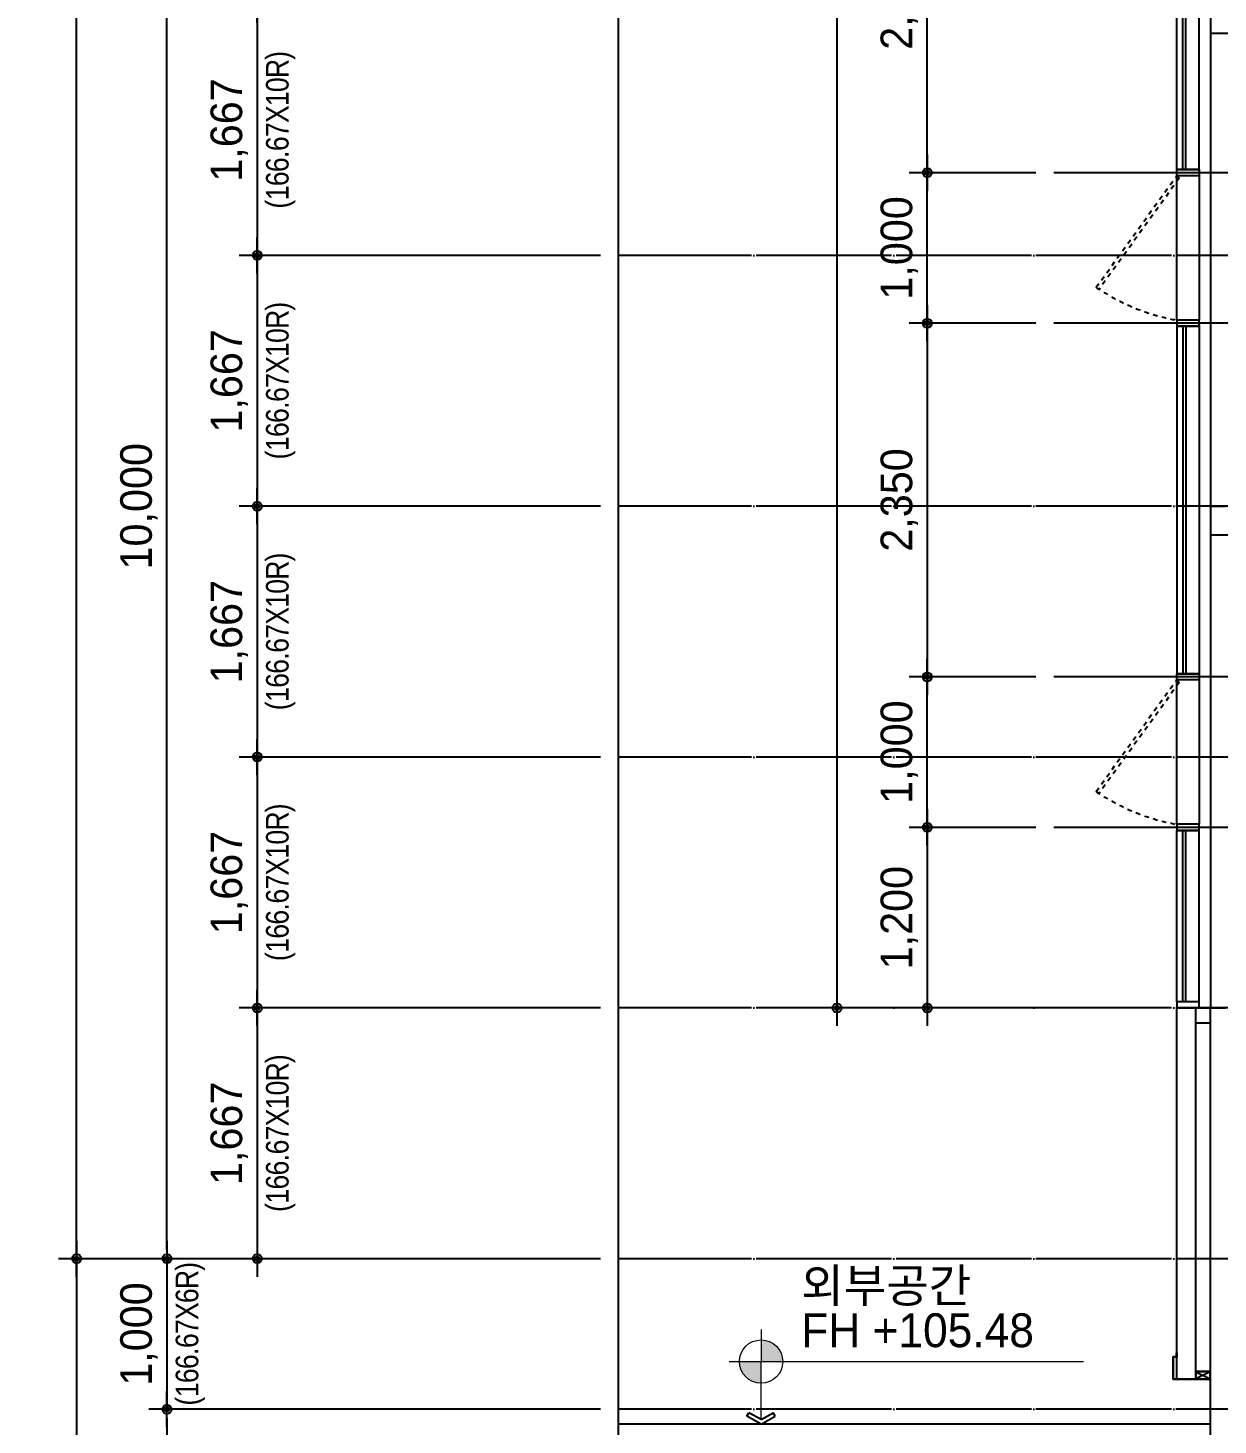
# Model space of a CAD drawing. Header units: millimetres. Extents: x 11948722 to 13111668, y -10771712 to -10232988.
# Drawn here: x 12323997 to 12331905, y -10492809 to -10483525 of the extents above; entities that cross this region are included whole.
import ezdxf

# ---------------------------------------------------------------- set-up
doc = ezdxf.new("R2010")
doc.units = ezdxf.units.MM
doc.header["$LTSCALE"] = 150
doc.header["$MEASUREMENT"] = 0
doc.linetypes.add('CEN', pattern=[6.2, 6, -0.1, 0, -0.1])
doc.linetypes.add('HIDDEN', pattern=[2, 1, -1])
doc.layers.get('0').update_dxf_attribs({"linetype": 'CONTINUOUS'})
doc.layers.get('Defpoints').update_dxf_attribs({"color": 117, "linetype": 'CONTINUOUS'})
for name, color, linetype in [('A-STEEL-7', 7, 'CONTINUOUS'), ('A-중심선', 10, 'CEN'), ('CON-C', 2, 'CONTINUOUS'), ('ELE-3', 7, 'CONTINUOUS'), ('PIR판넬', 4, 'CONTINUOUS'), ('WID', 4, 'CONTINUOUS'), ('WIN 6', 4, 'CONTINUOUS'), ('Xref-계단단면도$0$3 dim0', 7, 'CONTINUOUS'), ('Xref-계단단면도$0$A-TEX-SYM', 3, 'CONTINUOUS'), ('Xref-계단단면도$0$CON-C', 2, 'CONTINUOUS'), ('Xref-계단단면도$0$DIM', 7, 'CONTINUOUS'), ('Xref-계단단면도$0$PIR판넬', 4, 'CONTINUOUS')]:
    doc.layers.add(name, color=color, linetype=linetype)
doc.layers.add('Xref-계단단면도$0$박스', color=6, linetype='CONTINUOUS', lineweight=15)
doc.styles.add('Xref-계단단면도$0$나눔고딕 Se', font='')
doc.styles.add('Xref-계단단면도$0$돋움', font='')
doc.styles.get('Xref-계단단면도$0$나눔고딕 Se').set_extended_font_data('Dotum')
doc.styles.get('Xref-계단단면도$0$돋움').set_extended_font_data('Dotum')
doc.dimstyles.new('Xref-계단단면도$0$A1-100', dxfattribs={"dimtxt": 3, "dimasz": 1, "dimexe": 2, "dimexo": 2, "dimgap": 1, "dimtad": 1, "dimdec": 0, "dimzin": 12, "dimdsep": 46, "dimlunit": 6, "dimtxsty": 'Xref-계단단면도$0$나눔고딕 Se', "dimblk1": 'Xref-계단단면도$0$DIMDOT', "dimblk2": 'Xref-계단단면도$0$DIMDOT', "dimsah": 1, "dimcen": -1, "dimdle": 2, "dimclrd": 256, "dimclre": 256, "dimclrt": 3, "dimadec": 0, "dimazin": 0, "dimtfac": 1, "dimtdec": 0, "dimtix": 1, "dimtmove": 2, "dimatfit": 3, "dimldrblk": 'Xref-계단단면도$0$DIMDOT', "dimfxl": 1, "dimtvp": 1, "dimtolj": 1, "dimtzin": 12, "dimlwd": -1, "dimlwe": -1, "dimarcsym": 0})

# ---------------------------------------------------------------- blocks, each defined once
blk = doc.blocks.new('Xref-계단단면도$0$DIMDOT')
at = {"color": 0}
blk.add_line((-2, 0), (2, 0), dxfattribs=at)
for radius in [0.5, 0.25]:
    blk.add_circle((0, 0), radius, dxfattribs=at)
blk = doc.blocks.new('*D1782')
at = {"layer": 'Defpoints', "color": 0, "ltscale": 1200}
for p in [(12327920.5, -10485036.9), (12325520.5, -10486703.5), (12327920.5, -10486703.5)]:
    blk.add_point(p, dxfattribs=at)
at = {"layer": 'Xref-계단단면도$0$3 dim0'}
for p, q in [((12327800.5, -10485036.9), (12325400.5, -10485036.9)), ((12325520.5, -10485096.9), (12325520.5, -10486643.5)), ((12327800.5, -10486703.5), (12325400.5, -10486703.5))]:
    blk.add_line(p, q, dxfattribs=at)
at = {"layer": 'Xref-계단단면도$0$3 dim0', "ltscale": 1200, "xscale": 60, "yscale": 60, "zscale": 60}
for p, rotation in [((12325520.5, -10485036.9), 90), ((12325520.5, -10486703.5), 270)]:
    blk.add_blockref('Xref-계단단면도$0$DIMDOT', p, dxfattribs=dict(at, rotation=rotation))
at = {"layer": 'Xref-계단단면도$0$3 dim0', "color": 3, "ltscale": 1200, "char_height": 210, "attachment_point": 5, "rotation": 90, "style": 'Xref-계단단면도$0$나눔고딕 Se'}
for s, insert in [('\\H0.714286x;\\W0.9;\\T0.95;(166.67X10R)', (12325676.7, -10485870.2)), ('\\A1;1,667', (12325335.1, -10485870.2))]:
    blk.add_mtext(s, dxfattribs=dict(at, insert=insert))
blk = doc.blocks.new('Xref-계단단면도$0$arrow1')
for p, q in [((0, 0), (0.286, 0.501)), ((0.286, 0.501), (0.41, 0.43)), ((0, 0), (0.286, -0.501)), ((0.165, 0), (0.41, 0.429)), ((0.165, 0), (0.41, -0.429)), ((0.286, -0.501), (0.41, -0.43))]:
    blk.add_line(p, q)
blk = doc.blocks.new('*D1789')
at = {"layer": 'Defpoints', "color": 0, "ltscale": 1200}
for p in [(12324320.5, -10460203.5), (12327920.5, -10460203.5), (12327920.5, -10491703.5)]:
    blk.add_point(p, dxfattribs=at)
at = {"layer": 'Xref-계단단면도$0$3 dim0'}
for p, q in [((12327800.5, -10460203.5), (12324200.5, -10460203.5)), ((12324320.5, -10491643.5), (12324320.5, -10460263.5)), ((12327800.5, -10491703.5), (12324200.5, -10491703.5))]:
    blk.add_line(p, q, dxfattribs=at)
at = {"layer": 'Xref-계단단면도$0$3 dim0', "ltscale": 1200, "xscale": 60, "yscale": 60, "zscale": 60}
for p, rotation in [((12324320.5, -10460203.5), 90), ((12324320.5, -10491703.5), 270)]:
    blk.add_blockref('Xref-계단단면도$0$DIMDOT', p, dxfattribs=dict(at, rotation=rotation))
at = {"layer": 'Xref-계단단면도$0$3 dim0', "color": 3, "ltscale": 1200, "insert": (12324135.1, -10475953.5), "char_height": 210, "attachment_point": 5, "rotation": 90, "style": 'Xref-계단단면도$0$나눔고딕 Se'}
blk.add_mtext('\\A1;31,500', dxfattribs=at)
blk = doc.blocks.new('*D1797')
at = {"layer": 'Defpoints', "color": 0, "ltscale": 1200}
for p in [(12327920.5, -10490036.9), (12325520.5, -10491703.5), (12327920.5, -10491703.5)]:
    blk.add_point(p, dxfattribs=at)
at = {"layer": 'Xref-계단단면도$0$3 dim0'}
for p, q in [((12327800.5, -10490036.9), (12325400.5, -10490036.9)), ((12325520.5, -10490096.9), (12325520.5, -10491643.5)), ((12327800.5, -10491703.5), (12325400.5, -10491703.5))]:
    blk.add_line(p, q, dxfattribs=at)
at = {"layer": 'Xref-계단단면도$0$3 dim0', "ltscale": 1200, "xscale": 60, "yscale": 60, "zscale": 60}
for p, rotation in [((12325520.5, -10490036.9), 90), ((12325520.5, -10491703.5), 270)]:
    blk.add_blockref('Xref-계단단면도$0$DIMDOT', p, dxfattribs=dict(at, rotation=rotation))
at = {"layer": 'Xref-계단단면도$0$3 dim0', "color": 3, "ltscale": 1200, "char_height": 210, "attachment_point": 5, "rotation": 90, "style": 'Xref-계단단면도$0$나눔고딕 Se'}
for s, insert in [('\\H0.714286x;\\W0.9;\\T0.95;(166.67X10R)', (12325676.7, -10490870.2)), ('\\A1;1,667', (12325335.1, -10490870.2))]:
    blk.add_mtext(s, dxfattribs=dict(at, insert=insert))
blk = doc.blocks.new('*D1799')
at = {"layer": 'Defpoints', "color": 0, "ltscale": 1200}
for p in [(12327920.5, -10486703.5), (12325520.5, -10488370.2), (12327920.5, -10488370.2)]:
    blk.add_point(p, dxfattribs=at)
at = {"layer": 'Xref-계단단면도$0$3 dim0'}
for p, q in [((12327800.5, -10486703.5), (12325400.5, -10486703.5)), ((12325520.5, -10486763.5), (12325520.5, -10488310.2)), ((12327800.5, -10488370.2), (12325400.5, -10488370.2))]:
    blk.add_line(p, q, dxfattribs=at)
at = {"layer": 'Xref-계단단면도$0$3 dim0', "ltscale": 1200, "xscale": 60, "yscale": 60, "zscale": 60}
for p, rotation in [((12325520.5, -10486703.5), 90), ((12325520.5, -10488370.2), 270)]:
    blk.add_blockref('Xref-계단단면도$0$DIMDOT', p, dxfattribs=dict(at, rotation=rotation))
at = {"layer": 'Xref-계단단면도$0$3 dim0', "color": 3, "ltscale": 1200, "char_height": 210, "attachment_point": 5, "rotation": 90, "style": 'Xref-계단단면도$0$나눔고딕 Se'}
for s, insert in [('\\H0.714286x;\\W0.9;\\T0.95;(166.67X10R)', (12325676.7, -10487536.9)), ('\\A1;1,667', (12325335.1, -10487536.9))]:
    blk.add_mtext(s, dxfattribs=dict(at, insert=insert))
blk = doc.blocks.new('*D1800')
at = {"layer": 'Defpoints', "color": 0, "ltscale": 1200}
for p in [(12327920.5, -10483370.2), (12325520.5, -10485036.9), (12327920.5, -10485036.9)]:
    blk.add_point(p, dxfattribs=at)
at = {"layer": 'Xref-계단단면도$0$3 dim0'}
for p, q in [((12327800.5, -10483370.2), (12325400.5, -10483370.2)), ((12325520.5, -10483430.2), (12325520.5, -10484976.9)), ((12327800.5, -10485036.9), (12325400.5, -10485036.9))]:
    blk.add_line(p, q, dxfattribs=at)
at = {"layer": 'Xref-계단단면도$0$3 dim0', "ltscale": 1200, "xscale": 60, "yscale": 60, "zscale": 60}
for p, rotation in [((12325520.5, -10483370.2), 90), ((12325520.5, -10485036.9), 270)]:
    blk.add_blockref('Xref-계단단면도$0$DIMDOT', p, dxfattribs=dict(at, rotation=rotation))
at = {"layer": 'Xref-계단단면도$0$3 dim0', "color": 3, "ltscale": 1200, "char_height": 210, "attachment_point": 5, "rotation": 90, "style": 'Xref-계단단면도$0$나눔고딕 Se'}
for s, insert in [('\\H0.714286x;\\W0.9;\\T0.95;(166.67X10R)', (12325676.7, -10484203.5)), ('\\A1;1,667', (12325335.1, -10484203.5))]:
    blk.add_mtext(s, dxfattribs=dict(at, insert=insert))
blk = doc.blocks.new('*D1801')
at = {"layer": 'Defpoints', "color": 0, "ltscale": 1200}
for p in [(12327920.5, -10488370.2), (12325520.5, -10490036.9), (12327920.5, -10490036.9)]:
    blk.add_point(p, dxfattribs=at)
at = {"layer": 'Xref-계단단면도$0$3 dim0'}
for p, q in [((12327800.5, -10488370.2), (12325400.5, -10488370.2)), ((12325520.5, -10488430.2), (12325520.5, -10489976.9)), ((12327800.5, -10490036.9), (12325400.5, -10490036.9))]:
    blk.add_line(p, q, dxfattribs=at)
at = {"layer": 'Xref-계단단면도$0$3 dim0', "ltscale": 1200, "xscale": 60, "yscale": 60, "zscale": 60}
for p, rotation in [((12325520.5, -10488370.2), 90), ((12325520.5, -10490036.9), 270)]:
    blk.add_blockref('Xref-계단단면도$0$DIMDOT', p, dxfattribs=dict(at, rotation=rotation))
at = {"layer": 'Xref-계단단면도$0$3 dim0', "color": 3, "ltscale": 1200, "char_height": 210, "attachment_point": 5, "rotation": 90, "style": 'Xref-계단단면도$0$나눔고딕 Se'}
for s, insert in [('\\H0.714286x;\\W0.9;\\T0.95;(166.67X10R)', (12325676.7, -10489203.5)), ('\\A1;1,667', (12325335.1, -10489203.5))]:
    blk.add_mtext(s, dxfattribs=dict(at, insert=insert))
blk = doc.blocks.new('*D1802')
at = {"layer": 'Defpoints', "color": 0, "ltscale": 1200}
for p in [(12324920.5, -10481703.5), (12327920.5, -10481703.5), (12327920.5, -10491703.5)]:
    blk.add_point(p, dxfattribs=at)
at = {"layer": 'Xref-계단단면도$0$3 dim0'}
for p, q in [((12327800.5, -10481703.5), (12324800.5, -10481703.5)), ((12324920.5, -10491643.5), (12324920.5, -10481763.5)), ((12327800.5, -10491703.5), (12324800.5, -10491703.5))]:
    blk.add_line(p, q, dxfattribs=at)
at = {"layer": 'Xref-계단단면도$0$3 dim0', "ltscale": 1200, "xscale": 60, "yscale": 60, "zscale": 60}
for p, rotation in [((12324920.5, -10481703.5), 90), ((12324920.5, -10491703.5), 270)]:
    blk.add_blockref('Xref-계단단면도$0$DIMDOT', p, dxfattribs=dict(at, rotation=rotation))
at = {"layer": 'Xref-계단단면도$0$3 dim0', "color": 3, "ltscale": 1200, "insert": (12324735.1, -10486703.5), "char_height": 210, "attachment_point": 5, "rotation": 90, "style": 'Xref-계단단면도$0$나눔고딕 Se'}
blk.add_mtext('\\A1;10,000', dxfattribs=at)
blk = doc.blocks.new('*D1803')
at = {"layer": 'Defpoints', "color": 0, "ltscale": 1200}
for p in [(12327920.5, -10491703.5), (12324320.5, -10501703.5), (12327920.5, -10501703.5)]:
    blk.add_point(p, dxfattribs=at)
at = {"layer": 'Xref-계단단면도$0$3 dim0'}
for p, q in [((12327800.5, -10491703.5), (12324200.5, -10491703.5)), ((12324320.5, -10491763.5), (12324320.5, -10501643.5)), ((12327800.5, -10501703.5), (12324200.5, -10501703.5))]:
    blk.add_line(p, q, dxfattribs=at)
at = {"layer": 'Xref-계단단면도$0$3 dim0', "ltscale": 1200, "xscale": 60, "yscale": 60, "zscale": 60}
for p, rotation in [((12324320.5, -10491703.5), 90), ((12324320.5, -10501703.5), 270)]:
    blk.add_blockref('Xref-계단단면도$0$DIMDOT', p, dxfattribs=dict(at, rotation=rotation))
at = {"layer": 'Xref-계단단면도$0$3 dim0', "color": 3, "ltscale": 1200, "insert": (12324135.1, -10496703.5), "char_height": 210, "attachment_point": 5, "rotation": 90, "style": 'Xref-계단단면도$0$나눔고딕 Se'}
blk.add_mtext('\\A1;10,000', dxfattribs=at)
blk = doc.blocks.new('*D1804')
at = {"layer": 'Defpoints', "color": 0, "ltscale": 1200}
for p in [(12327920.5, -10491703.5), (12324920.5, -10492703.5), (12327920.5, -10492703.5)]:
    blk.add_point(p, dxfattribs=at)
at = {"layer": 'Xref-계단단면도$0$3 dim0'}
for p, q in [((12324920.5, -10491643.5), (12324920.5, -10491583.5)), ((12327800.5, -10491703.5), (12324800.5, -10491703.5)), ((12324920.5, -10491703.5), (12324920.5, -10492703.5)), ((12327800.5, -10492703.5), (12324800.5, -10492703.5)), ((12324920.5, -10492763.5), (12324920.5, -10492823.5))]:
    blk.add_line(p, q, dxfattribs=at)
at = {"layer": 'Xref-계단단면도$0$3 dim0', "ltscale": 1200, "xscale": 60, "yscale": 60, "zscale": 60}
for p, rotation in [((12324920.5, -10491703.5), 270), ((12324920.5, -10492703.5), 90)]:
    blk.add_blockref('Xref-계단단면도$0$DIMDOT', p, dxfattribs=dict(at, rotation=rotation))
at = {"layer": 'Xref-계단단면도$0$3 dim0', "color": 3, "ltscale": 1200, "char_height": 210, "attachment_point": 5, "rotation": 90, "style": 'Xref-계단단면도$0$나눔고딕 Se'}
for s, insert in [('\\H0.71429x;\\W0.9;\\T0.95;(166.67X6R)', (12325076.7, -10492203.5)), ('\\A1;1,000', (12324735.1, -10492203.5))]:
    blk.add_mtext(s, dxfattribs=dict(at, insert=insert))
blk = doc.blocks.new('*D1805')
at = {"layer": 'Defpoints', "color": 0, "ltscale": 1200}
for p in [(12327920.5, -10492703.5), (12324920.5, -10494703.5), (12327920.5, -10494703.5)]:
    blk.add_point(p, dxfattribs=at)
at = {"layer": 'Xref-계단단면도$0$3 dim0'}
for p, q in [((12327800.5, -10492703.5), (12324800.5, -10492703.5)), ((12324920.5, -10492763.5), (12324920.5, -10494643.5)), ((12327800.5, -10494703.5), (12324800.5, -10494703.5))]:
    blk.add_line(p, q, dxfattribs=at)
at = {"layer": 'Xref-계단단면도$0$3 dim0', "ltscale": 1200, "xscale": 60, "yscale": 60, "zscale": 60}
for p, rotation in [((12324920.5, -10492703.5), 90), ((12324920.5, -10494703.5), 270)]:
    blk.add_blockref('Xref-계단단면도$0$DIMDOT', p, dxfattribs=dict(at, rotation=rotation))
at = {"layer": 'Xref-계단단면도$0$3 dim0', "color": 3, "ltscale": 1200, "char_height": 210, "attachment_point": 5, "rotation": 90, "style": 'Xref-계단단면도$0$나눔고딕 Se'}
for s, insert in [('\\H0.71429x;\\W0.9;\\T0.95;(166.67X12R)', (12325076.7, -10493703.5)), ('\\A1;2,000', (12324735.1, -10493703.5))]:
    blk.add_mtext(s, dxfattribs=dict(at, insert=insert))
blk = doc.blocks.new('*D1839')
at = {"layer": 'Defpoints', "color": 0, "ltscale": 1200}
for p in [(12330813.9, -10485486.9), (12329972.4, -10487836.9), (12330813.9, -10487836.9)]:
    blk.add_point(p, dxfattribs=at)
at = {"layer": 'Xref-계단단면도$0$3 dim0'}
for p, q in [((12330693.9, -10485486.9), (12329852.4, -10485486.9)), ((12329972.4, -10485546.9), (12329972.4, -10487776.9)), ((12330693.9, -10487836.9), (12329852.4, -10487836.9))]:
    blk.add_line(p, q, dxfattribs=at)
at = {"layer": 'Xref-계단단면도$0$3 dim0', "ltscale": 1200, "xscale": 60, "yscale": 60, "zscale": 60}
for p, rotation in [((12329972.4, -10485486.9), 90), ((12329972.4, -10487836.9), 270)]:
    blk.add_blockref('Xref-계단단면도$0$DIMDOT', p, dxfattribs=dict(at, rotation=rotation))
at = {"layer": 'Xref-계단단면도$0$3 dim0', "color": 3, "ltscale": 1200, "insert": (12329787.1, -10486661.9), "char_height": 210, "attachment_point": 5, "rotation": 90, "style": 'Xref-계단단면도$0$나눔고딕 Se'}
blk.add_mtext('\\A1;2,350', dxfattribs=at)
blk = doc.blocks.new('*D1840')
at = {"layer": 'Defpoints', "color": 0, "ltscale": 1200}
for p in [(12329972.4, -10484486.9), (12330813.9, -10484486.9), (12330813.9, -10485486.9)]:
    blk.add_point(p, dxfattribs=at)
at = {"layer": 'Xref-계단단면도$0$3 dim0'}
for p, q in [((12330693.9, -10484486.9), (12329852.4, -10484486.9)), ((12329972.4, -10485426.9), (12329972.4, -10484546.9)), ((12330693.9, -10485486.9), (12329852.4, -10485486.9))]:
    blk.add_line(p, q, dxfattribs=at)
at = {"layer": 'Xref-계단단면도$0$3 dim0', "ltscale": 1200, "xscale": 60, "yscale": 60, "zscale": 60}
for p, rotation in [((12329972.4, -10484486.9), 90), ((12329972.4, -10485486.9), 270)]:
    blk.add_blockref('Xref-계단단면도$0$DIMDOT', p, dxfattribs=dict(at, rotation=rotation))
at = {"layer": 'Xref-계단단면도$0$3 dim0', "color": 3, "ltscale": 1200, "insert": (12329787.1, -10484986.9), "char_height": 210, "attachment_point": 5, "rotation": 90, "style": 'Xref-계단단면도$0$나눔고딕 Se'}
blk.add_mtext('\\A1;1,000', dxfattribs=at)
blk = doc.blocks.new('*D1841')
at = {"layer": 'Defpoints', "color": 0, "ltscale": 1200}
for p in [(12330813.9, -10488836.9), (12329972.4, -10490036.9), (12330813.9, -10490036.9)]:
    blk.add_point(p, dxfattribs=at)
at = {"layer": 'Xref-계단단면도$0$3 dim0'}
for p, q in [((12330693.9, -10488836.9), (12329852.4, -10488836.9)), ((12329972.4, -10488896.9), (12329972.4, -10489976.9)), ((12330693.9, -10490036.9), (12329852.4, -10490036.9))]:
    blk.add_line(p, q, dxfattribs=at)
at = {"layer": 'Xref-계단단면도$0$3 dim0', "ltscale": 1200, "xscale": 60, "yscale": 60, "zscale": 60}
for p, rotation in [((12329972.4, -10488836.9), 90), ((12329972.4, -10490036.9), 270)]:
    blk.add_blockref('Xref-계단단면도$0$DIMDOT', p, dxfattribs=dict(at, rotation=rotation))
at = {"layer": 'Xref-계단단면도$0$3 dim0', "color": 3, "ltscale": 1200, "insert": (12329787.1, -10489436.9), "char_height": 210, "attachment_point": 5, "rotation": 90, "style": 'Xref-계단단면도$0$나눔고딕 Se'}
blk.add_mtext('\\A1;1,200', dxfattribs=at)
blk = doc.blocks.new('*D1842')
at = {"layer": 'Defpoints', "color": 0, "ltscale": 1200}
for p in [(12329972.4, -10487836.9), (12330813.9, -10487836.9), (12330813.9, -10488836.9)]:
    blk.add_point(p, dxfattribs=at)
at = {"layer": 'Xref-계단단면도$0$3 dim0'}
for p, q in [((12330693.9, -10487836.9), (12329852.4, -10487836.9)), ((12329972.4, -10488776.9), (12329972.4, -10487896.9)), ((12330693.9, -10488836.9), (12329852.4, -10488836.9))]:
    blk.add_line(p, q, dxfattribs=at)
at = {"layer": 'Xref-계단단면도$0$3 dim0', "ltscale": 1200, "xscale": 60, "yscale": 60, "zscale": 60}
for p, rotation in [((12329972.4, -10487836.9), 90), ((12329972.4, -10488836.9), 270)]:
    blk.add_blockref('Xref-계단단면도$0$DIMDOT', p, dxfattribs=dict(at, rotation=rotation))
at = {"layer": 'Xref-계단단면도$0$3 dim0', "color": 3, "ltscale": 1200, "insert": (12329787.1, -10488336.9), "char_height": 210, "attachment_point": 5, "rotation": 90, "style": 'Xref-계단단면도$0$나눔고딕 Se'}
blk.add_mtext('\\A1;1,000', dxfattribs=at)
blk = doc.blocks.new('*D1843')
at = {"layer": 'Defpoints', "color": 0, "ltscale": 1200}
for p in [(12329972.4, -10482166.9), (12330813.9, -10482166.9), (12330813.9, -10484486.9)]:
    blk.add_point(p, dxfattribs=at)
at = {"layer": 'Xref-계단단면도$0$3 dim0'}
for p, q in [((12330693.9, -10482166.9), (12329852.4, -10482166.9)), ((12329972.4, -10484426.9), (12329972.4, -10482226.9)), ((12330693.9, -10484486.9), (12329852.4, -10484486.9))]:
    blk.add_line(p, q, dxfattribs=at)
at = {"layer": 'Xref-계단단면도$0$3 dim0', "ltscale": 1200, "xscale": 60, "yscale": 60, "zscale": 60}
for p, rotation in [((12329972.4, -10482166.9), 90), ((12329972.4, -10484486.9), 270)]:
    blk.add_blockref('Xref-계단단면도$0$DIMDOT', p, dxfattribs=dict(at, rotation=rotation))
at = {"layer": 'Xref-계단단면도$0$3 dim0', "color": 3, "ltscale": 1200, "insert": (12329787.1, -10483326.9), "char_height": 210, "attachment_point": 5, "rotation": 90, "style": 'Xref-계단단면도$0$나눔고딕 Se'}
blk.add_mtext('\\A1;2,320', dxfattribs=at)
blk = doc.blocks.new('*D1845')
at = {"layer": 'Defpoints', "color": 0, "ltscale": 1200}
for p in [(12330813.9, -10469406.9), (12329372.4, -10490036.9), (12330813.9, -10490036.9)]:
    blk.add_point(p, dxfattribs=at)
at = {"layer": 'Xref-계단단면도$0$3 dim0'}
for p, q in [((12330693.9, -10469406.9), (12329252.4, -10469406.9)), ((12329372.4, -10469466.9), (12329372.4, -10489976.9)), ((12330693.9, -10490036.9), (12329252.4, -10490036.9))]:
    blk.add_line(p, q, dxfattribs=at)
at = {"layer": 'Xref-계단단면도$0$3 dim0', "ltscale": 1200, "xscale": 60, "yscale": 60, "zscale": 60}
for p, rotation in [((12329372.4, -10469406.9), 90), ((12329372.4, -10490036.9), 270)]:
    blk.add_blockref('Xref-계단단면도$0$DIMDOT', p, dxfattribs=dict(at, rotation=rotation))
at = {"layer": 'Xref-계단단면도$0$3 dim0', "color": 3, "ltscale": 1200, "insert": (12329187.1, -10479721.9), "char_height": 210, "attachment_point": 5, "rotation": 90, "style": 'Xref-계단단면도$0$나눔고딕 Se'}
blk.add_mtext('\\A1;20,630', dxfattribs=at)
blk = doc.blocks.new('각-50X100')
at = {"layer": 'A-STEEL-7', "color": 1}
for p, q in [((-22.7, -2.3), (22.7, -97.7)), ((-22.7, -97.7), (22.7, -2.3))]:
    blk.add_line(p, q, dxfattribs=at)
at = {"layer": 'A-STEEL-7'}
blk.add_lwpolyline([(-25, 0), (25, 0), (25, -100), (-25, -100)], close=True, dxfattribs=at)
at = {"layer": 'A-STEEL-7', "color": 251}
blk.add_lwpolyline([(-22.7, -2.3), (22.7, -2.3), (22.7, -97.7), (-22.7, -97.7)], close=True, dxfattribs=at)

msp = doc.modelspace()

# ---------------------------------------------------------------- hatches: boundary and pattern name
at = {"layer": 'Xref-계단단면도$0$박스', "ltscale": 0.1}
h = msp.add_hatch(dxfattribs=at)
h.set_pattern_fill('ANSI31', color=256, scale=0.179786)
h.set_pattern_definition([(45, (-58533.559044, 71359.257459), (-0.015890984760856, 0.015890984760856), [])])
h.paths.add_polyline_path([(12328868.3, -10492243), (12328868.3, -10492386.8), (12329012.1, -10492386.8, 0.414214)])
h.paths.add_polyline_path([(12328868.3, -10492386.8), (12328724.4, -10492386.8, 0.414214), (12328868.3, -10492530.7)])

# ---------------------------------------------------------------- linework, layer by layer
at = {"layer": 'A-중심선'}
for p, q in [((12345546.5, -10485036.9), (12327920.5, -10485036.9)), ((12345546.5, -10486703.5), (12327920.5, -10486703.5)), ((12345546.5, -10488370.2), (12327920.5, -10488370.2)), ((12345546.5, -10490036.9), (12327920.5, -10490036.9)), ((12345546.5, -10491703.5), (12327920.5, -10491703.5)), ((12345546.5, -10492703.5), (12327920.5, -10492703.5))]:
    msp.add_line(p, q, dxfattribs=at)
at = {"layer": 'CON-C', "ltscale": 1200}
for p, q in [((12331854.7, -10483370.2), (12331854.7, -10483560.2)), ((12331854.7, -10483560.2), (12334165.9, -10483560.2)), ((12331854.7, -10486703.5), (12331954.7, -10486703.5)), ((12331854.7, -10486703.5), (12331854.7, -10486893.5)), ((12331854.7, -10486893.5), (12334165.9, -10486893.5)), ((12331854.7, -10492643.5), (12331854.7, -10490036.9)), ((12331854.7, -10490036.9), (12331954.7, -10490036.9)), ((12331854.7, -10503443.5), (12331854.7, -10492643.5))]:
    msp.add_line(p, q, dxfattribs=at)
at = {"layer": 'Defpoints', "ltscale": 0.3}
for p, q in [((12332829.8, -10484486.9), (12330813.9, -10484486.9)), ((12332829.8, -10485486.9), (12330813.9, -10485486.9)), ((12332829.8, -10487836.9), (12330813.9, -10487836.9)), ((12332829.8, -10488836.9), (12330813.9, -10488836.9))]:
    msp.add_line(p, q, dxfattribs=at)
at = {"layer": 'Defpoints', "ltscale": 1200}
msp.add_lwpolyline([(12327920.5, -10458703.5), (12345546.5, -10458703.5), (12345546.5, -10505848.4), (12327920.5, -10505848.4)], close=True, dxfattribs=at)
at = {"layer": 'ELE-3'}
msp.add_lwpolyline([(12331629.7, -10492329.7), (12331629.7, -10492355.9), (12331607.1, -10492355.9), (12331607.1, -10492503.5), (12331804.7, -10492503.5), (12331804.7, -10492504.7), (12331605.9, -10492504.7), (12331605.9, -10492354.7), (12331628.5, -10492354.7), (12331628.5, -10492329.7, -1), (12331630.9, -10492329.7), (12331630.9, -10492339.7), (12331629.7, -10492339.7)], format="xyb", dxfattribs=at)
at = {"layer": 'PIR판넬'}
for p, q in [((12331729.7, -10490036.9), (12331854.7, -10490036.9)), ((12331754.7, -10490136.9), (12331854.7, -10490136.9))]:
    msp.add_line(p, q, dxfattribs=at)
at = {"layer": 'PIR판넬', "ltscale": 1200}
msp.add_line((12331629.7, -10492503.5), (12331754.7, -10492503.5), dxfattribs=at)
at = {"layer": 'PIR판넬', "flags": 128}
msp.add_lwpolyline([(12331629.7, -10492503.5), (12331629.7, -10490036.9), (12331754.7, -10490036.9), (12331754.7, -10492503.5)], dxfattribs=at)
at = {"layer": 'WID', "linetype": 'HIDDEN', "ltscale": 0.2}
for points in [[(12331629.7, -10484506.9), (12331646.6, -10484523.8), (12331111.9, -10485265.6), (12331094.9, -10485248.7)], [(12331629.7, -10487856.9), (12331646.6, -10487873.8), (12331111.9, -10488615.6), (12331094.9, -10488598.7)]]:
    msp.add_lwpolyline(points, close=True, dxfattribs=at)
for centre in [(12331873.9, -10484104.1), (12331873.9, -10487454.1)]:
    msp.add_arc(centre, 1384.5, 235.76365, 259.84066, dxfattribs=at)
at = {"layer": 'WIN 6', "color": 8}
for p, q in [((12331854.7, -10483560.2), (12331854.7, -10486703.5)), ((12331854.7, -10486893.5), (12331854.7, -10490036.9))]:
    msp.add_line(p, q, dxfattribs=at)
at = {"layer": 'Xref-계단단면도$0$CON-C', "color": 2}
msp.add_line((12331854.7, -10492803.5), (12327920.5, -10492803.5), dxfattribs=at)
at = {"layer": 'Xref-계단단면도$0$PIR판넬'}
for p, q in [((12331629.7, -10484476.9), (12331629.7, -10482166.9)), ((12331779.7, -10484476.9), (12331779.7, -10482166.9)), ((12331671.5, -10484466.9), (12331671.5, -10482186.9)), ((12331691.5, -10484466.9), (12331691.5, -10482186.9)), ((12331779.7, -10484466.9), (12331629.7, -10484466.9)), ((12331779.7, -10484506.9), (12331629.7, -10484506.9)), ((12331629.7, -10485466.9), (12331629.7, -10484506.9)), ((12331779.7, -10484506.9), (12331779.7, -10485466.9)), ((12331779.7, -10485466.9), (12331629.7, -10485466.9)), ((12331629.7, -10485496.9), (12331629.7, -10487816.9)), ((12331779.7, -10485506.9), (12331629.7, -10485506.9)), ((12331671.5, -10485506.9), (12331671.5, -10487816.9)), ((12331691.5, -10485506.9), (12331691.5, -10487816.9)), ((12331779.7, -10485496.9), (12331779.7, -10487816.9)), ((12331779.7, -10487816.9), (12331629.7, -10487816.9)), ((12331779.7, -10487856.9), (12331629.7, -10487856.9)), ((12331629.7, -10488816.9), (12331629.7, -10487856.9)), ((12331779.7, -10487856.9), (12331779.7, -10488816.9)), ((12331779.7, -10488816.9), (12331629.7, -10488816.9)), ((12331779.7, -10488856.9), (12331629.7, -10488856.9)), ((12331629.7, -10489996.9), (12331629.7, -10488856.9)), ((12331671.5, -10489996.9), (12331671.5, -10488856.9)), ((12331691.5, -10489996.9), (12331691.5, -10488856.9)), ((12331779.7, -10489996.9), (12331779.7, -10488856.9))]:
    msp.add_line(p, q, dxfattribs=at)
for points in [[(12331629.7, -10484466.9), (12331779.7, -10484466.9), (12331779.7, -10484506.9), (12331629.7, -10484506.9)], [(12331779.7, -10485466.9), (12331629.7, -10485466.9), (12331629.7, -10485506.9), (12331779.7, -10485506.9)], [(12331629.7, -10487816.9), (12331779.7, -10487816.9), (12331779.7, -10487856.9), (12331629.7, -10487856.9)], [(12331779.7, -10488816.9), (12331629.7, -10488816.9), (12331629.7, -10488856.9), (12331779.7, -10488856.9)], [(12331779.7, -10489996.9), (12331629.7, -10489996.9), (12331629.7, -10490036.9), (12331779.7, -10490036.9)]]:
    msp.add_lwpolyline(points, close=True, dxfattribs=at)
at = {"layer": 'Xref-계단단면도$0$박스', "ltscale": 0.1}
for p, q in [((12328868.3, -10492174.6), (12328868.3, -10492386.8)), ((12328656.1, -10492386.8), (12331010.2, -10492386.8)), ((12328868.3, -10492772.7), (12328868.3, -10492386.8))]:
    msp.add_line(p, q, dxfattribs=at)
msp.add_circle((12328868.3, -10492386.8), 143.8, dxfattribs=at)

# ---------------------------------------------------------------- block references
at = {"layer": 'PIR판넬', "extrusion": (0, 0, -1), "zscale": -1, "rotation": 270}
msp.add_blockref('각-50X100', (-12331754.7, -10492478.5), dxfattribs=at)
at = {"layer": 'Xref-계단단면도$0$DIM', "ltscale": 0.1, "xscale": 187.5, "yscale": 187.5, "zscale": 187.5, "rotation": 90.00000000000001}
msp.add_blockref('Xref-계단단면도$0$arrow1', (12328868.3, -10492803.5), dxfattribs=at)

# ---------------------------------------------------------------- texts
at = {"layer": 'Xref-계단단면도$0$A-TEX-SYM', "style": 'Xref-계단단면도$0$돋움'}
for s, p in [('외부공간', (12329135, -10491993.6)), ('FH +105.48', (12329135, -10492291.1))]:
    msp.add_text(s, height=225, dxfattribs=at).set_placement(p)

# ---------------------------------------------------------------- dimensions: what is measured, and where the dimension line sits
at = {"layer": 'Xref-계단단면도$0$3 dim0'}
for base, p1, p2, angle, picture, middle in [((12324320.5, -10460203.5), (12327920.5, -10491703.5), (12327920.5, -10460203.5), 90, '*D1789', (12324135.1, -10475953.5)), ((12329372.4, -10490036.9), (12330813.9, -10469406.9), (12330813.9, -10490036.9), 90, '*D1845', (12329187.1, -10479721.9)), ((12324920.5, -10481703.5), (12327920.5, -10491703.5), (12327920.5, -10481703.5), 270, '*D1802', (12324735.1, -10486703.5)), ((12329972.4, -10482166.9), (12330813.9, -10484486.9), (12330813.9, -10482166.9), 270, '*D1843', (12329787.1, -10483326.9)), ((12329972.4, -10484486.9), (12330813.9, -10485486.9), (12330813.9, -10484486.9), 270, '*D1840', (12329787.1, -10484986.9)), ((12329972.4, -10487836.9), (12330813.9, -10485486.9), (12330813.9, -10487836.9), 90, '*D1839', (12329787.1, -10486661.9)), ((12329972.4, -10487836.9), (12330813.9, -10488836.9), (12330813.9, -10487836.9), 270, '*D1842', (12329787.1, -10488336.9)), ((12329972.4, -10490036.9), (12330813.9, -10488836.9), (12330813.9, -10490036.9), 90, '*D1841', (12329787.1, -10489436.9)), ((12324320.5, -10501703.5), (12327920.5, -10491703.5), (12327920.5, -10501703.5), 270, '*D1803', (12324135.1, -10496703.5))]:
    dim = msp.add_linear_dim(base=base, p1=p1, p2=p2, angle=angle, dimstyle='Xref-계단단면도$0$A1-100', override={"dimscale": 60, "dimtxt": 3.5}, dxfattribs=at)
    dim.commit()
    dim.dimension.update_dxf_attribs({"geometry": picture, "text_midpoint": middle})
for base, p1, p2, text, picture, middle in [((12325520.5, -10485036.9), (12327920.5, -10483370.2), (12327920.5, -10485036.9), '<>\\X\\H0.714286x;\\W0.9;\\T0.95;(166.67X10R)', '*D1800', (12325520.5, -10484203.5)), ((12325520.5, -10486703.5), (12327920.5, -10485036.9), (12327920.5, -10486703.5), '<>\\X\\H0.714286x;\\W0.9;\\T0.95;(166.67X10R)', '*D1782', (12325520.5, -10485870.2)), ((12325520.5, -10488370.2), (12327920.5, -10486703.5), (12327920.5, -10488370.2), '<>\\X\\H0.714286x;\\W0.9;\\T0.95;(166.67X10R)', '*D1799', (12325520.5, -10487536.9)), ((12325520.5, -10490036.9), (12327920.5, -10488370.2), (12327920.5, -10490036.9), '<>\\X\\H0.714286x;\\W0.9;\\T0.95;(166.67X10R)', '*D1801', (12325520.5, -10489203.5)), ((12325520.5, -10491703.5), (12327920.5, -10490036.9), (12327920.5, -10491703.5), '<>\\X\\H0.714286x;\\W0.9;\\T0.95;(166.67X10R)', '*D1797', (12325520.5, -10490870.2)), ((12324920.5, -10492703.5), (12327920.5, -10491703.5), (12327920.5, -10492703.5), '<>\\X\\H0.71429x;\\W0.9;\\T0.95;(166.67X6R)', '*D1804', (12324920.5, -10492203.5)), ((12324920.5, -10494703.5), (12327920.5, -10492703.5), (12327920.5, -10494703.5), '<>\\X\\H0.71429x;\\W0.9;\\T0.95;(166.67X12R)', '*D1805', (12324920.5, -10493703.5))]:
    dim = msp.add_linear_dim(base=base, p1=p1, p2=p2, angle=270, text=text, dimstyle='Xref-계단단면도$0$A1-100', override={"dimscale": 60, "dimtxt": 3.5, "dimtxsty": 'Xref-계단단면도$0$나눔고딕 Se', "dimblk1": 'Xref-계단단면도$0$DIMDOT', "dimblk2": 'Xref-계단단면도$0$DIMDOT'}, dxfattribs=at)
    dim.commit()
    dim.dimension.update_dxf_attribs({"geometry": picture, "text_midpoint": middle})

doc.saveas('drawing.dxf')
